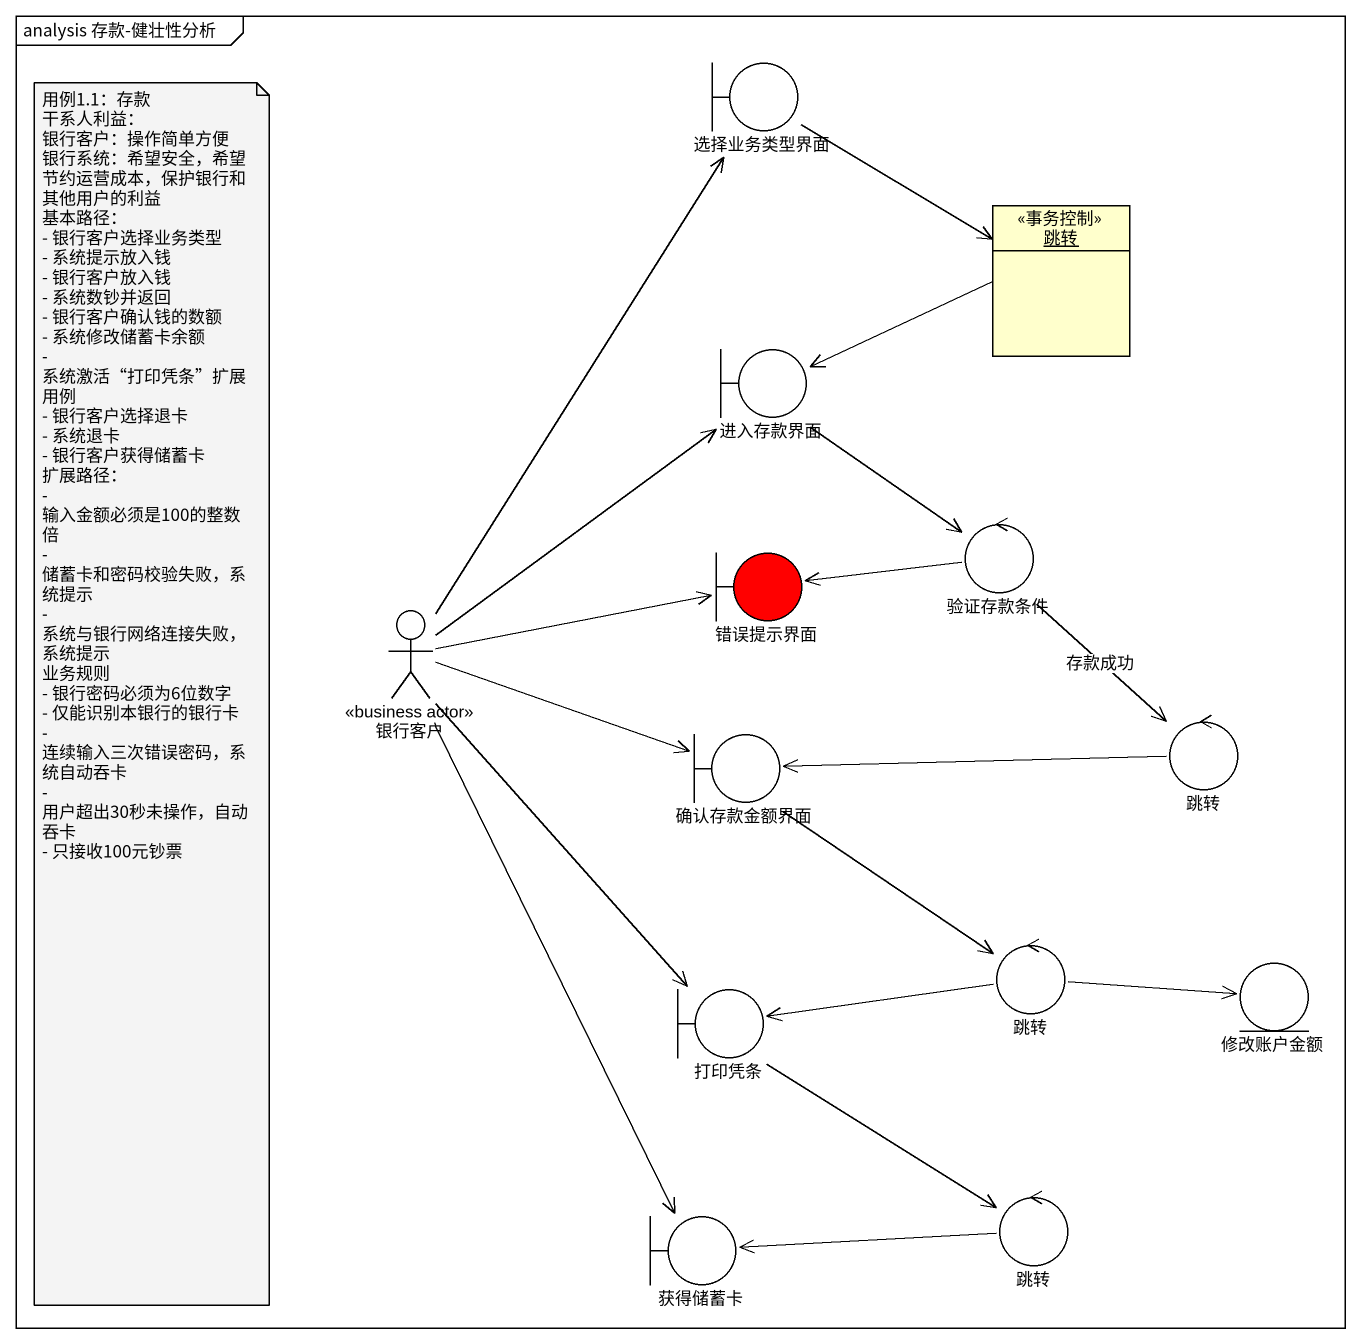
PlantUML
@startuml
mainframe analysis 存款-健壮性分析
allowmixing
hide circle
hide empty members
boundary 选择业务类型界面
object 跳转 <<事务控制>>
boundary 进入存款界面
control 验证存款条件
boundary 错误提示界面 #FF0000
actor 银行客户 <<business actor>>
boundary 确认存款金额界面
control "跳转" as 跳转_2
control "跳转" as 跳转_3
boundary 打印凭条
entity 修改账户金额
boundary 获得储蓄卡
control "跳转" as 跳转_4
选择业务类型界面 -right-> 跳转
跳转 -left-> 进入存款界面
进入存款界面 --> 验证存款条件
验证存款条件 -left-> 错误提示界面
验证存款条件 --> 跳转_2 : 存款成功
银行客户 -up-> 选择业务类型界面
银行客户 -up-> 进入存款界面
银行客户 -right-> 错误提示界面
银行客户 -right-> 确认存款金额界面
银行客户 --> 打印凭条
银行客户 --> 获得储蓄卡
确认存款金额界面 --> 跳转_3
跳转_2 -left-> 确认存款金额界面
跳转_3 -left-> 打印凭条
跳转_3 -right-> 修改账户金额
打印凭条 --> 跳转_4
跳转_4 -left-> 获得储蓄卡
note as N1
  用例1.1：存款
  干系人利益：
  银行客户：操作简单方便
  银行系统：希望安全，希望节约运营成本，保护银行和其他用户的利益
  基本路径：
  - 银行客户选择业务类型
  - 系统提示放入钱
  - 银行客户放入钱
  - 系统数钞并返回
  - 银行客户确认钱的数额
  - 系统修改储蓄卡余额
  - 系统激活“打印凭条”扩展用例
  - 银行客户选择退卡
  - 系统退卡
  - 银行客户获得储蓄卡
  扩展路径：
  - 输入金额必须是100的整数倍
  - 储蓄卡和密码校验失败，系统提示
  - 系统与银行网络连接失败，系统提示
  业务规则
  - 银行密码必须为6位数字
  - 仅能识别本银行的银行卡
  - 连续输入三次错误密码，系统自动吞卡
  - 用户超出30秒未操作，自动吞卡
  - 只接收100元钞票
end note
@enduml
